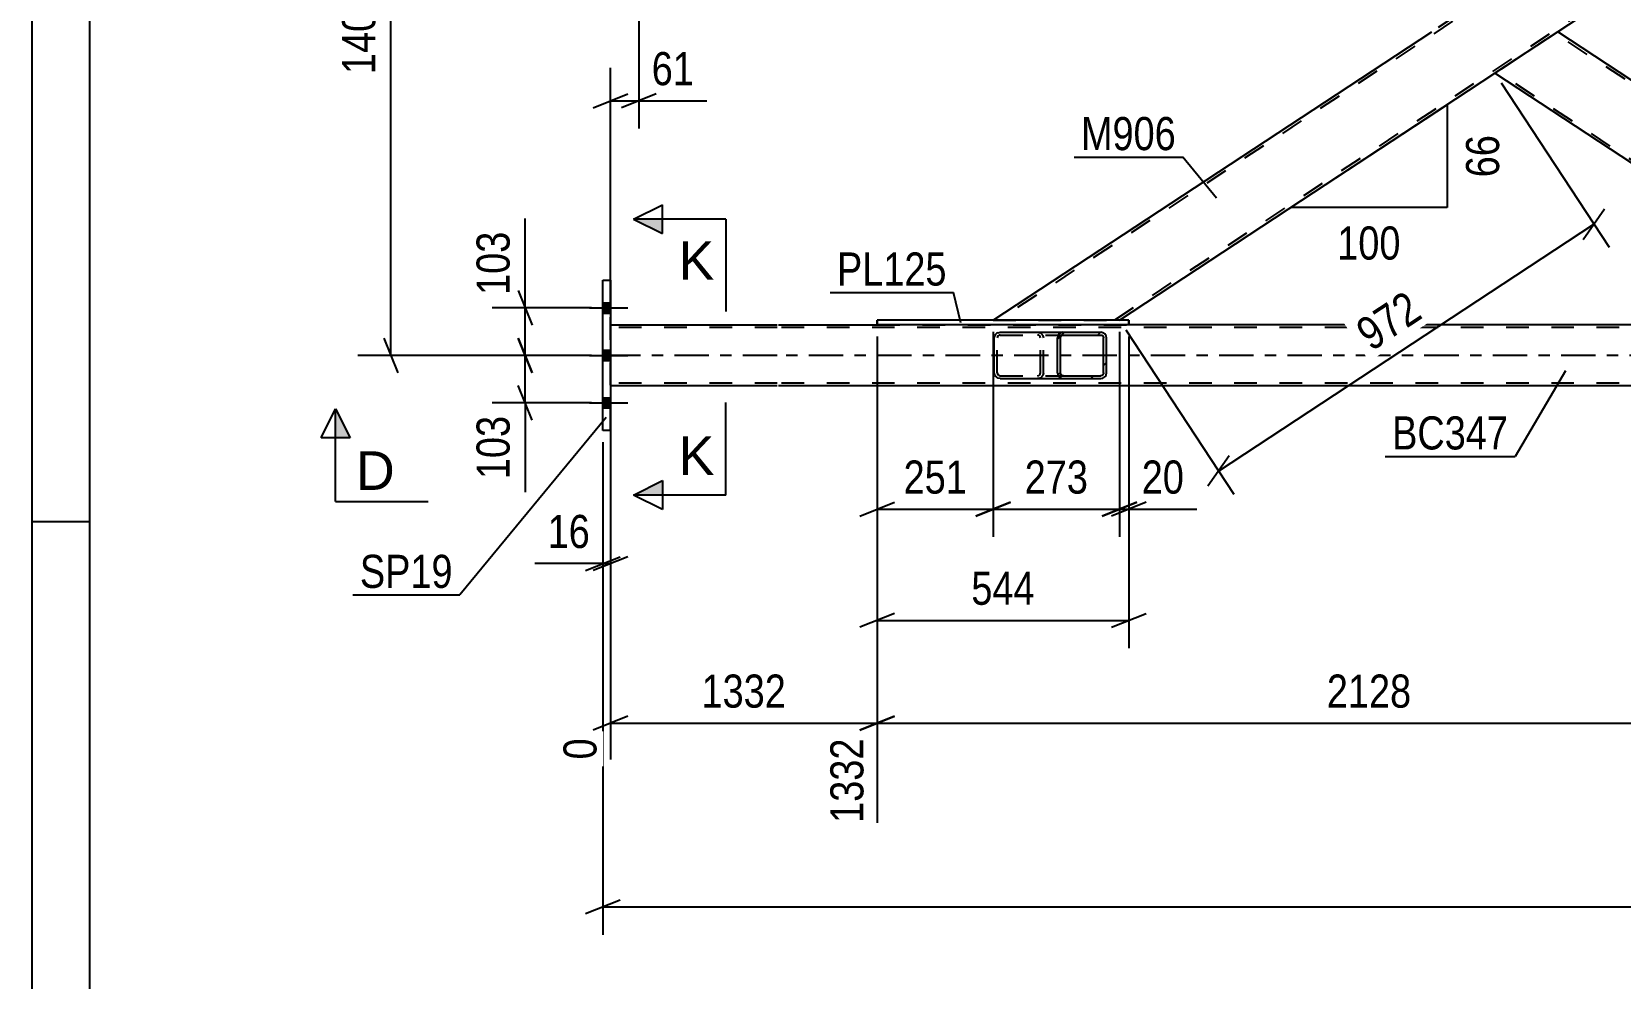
# Model space of a CAD drawing. Header units: millimetres. Extents: x -857 to 332, y -866 to -25.
# Drawn here: x -856.6 to -719.2, y -607.5 to -525.7 of the extents above; entities that cross this region are included whole.
import ezdxf

# ---------------------------------------------------------------- set-up
doc = ezdxf.new("R2010")
doc.units = ezdxf.units.MM
doc.linetypes.add('DXK_LINE_DOT2', pattern=[3.9198, 1.9599, -1.9599])
doc.linetypes.add('DXK_LINE_DOT3', pattern=[5.9187, 2.979, -0.9799, 0.9799, -0.9799])
doc.styles.add('Arial', font='ARIAL.TTF', dxfattribs={"height": 0.2})
doc.styles.add('Arial Narrow', font='ARIALN.TTF', dxfattribs={"height": 0.2})

# ---------------------------------------------------------------- blocks, each defined once
blk = doc.blocks.new('Unknown-570386455-1132')
at = {"color": 5, "linetype": 'Continuous'}
for p, q in [((-856.65, -25.05), (-856.65, -866.05)), ((-851.65, -30.05), (-851.65, -861.05)), ((-851.65, -568.05), (-856.65, -568.05))]:
    blk.add_line(p, q, dxfattribs=at)
blk = doc.blocks.new('Part-570386455-8836 - 8305')
at = {"color": 2, "linetype": 'Continuous'}
for p, q in [((-806.57, -551.01), (-792.12, -551.01)), ((-792.02, -551.01), (-783.47, -551.01)), ((-698.34, -551.01), (-761.71, -551.01)), ((-792.12, -556.29), (-806.57, -556.29)), ((-111.68, -556.29), (-792.02, -556.29))]:
    blk.add_line(p, q, dxfattribs=at)
at = {"color": 7, "linetype": 'DXK_LINE_DOT2'}
for p, q in [((-806.57, -551.01), (-806.57, -556.29)), ((-792.12, -551.25), (-806.57, -551.25)), ((-111.68, -551.25), (-792.02, -551.25)), ((-783.47, -551.01), (-761.71, -551.01)), ((-792.12, -556.05), (-806.57, -556.05)), ((-111.68, -556.05), (-792.02, -556.05))]:
    blk.add_line(p, q, dxfattribs=at)
at = {"color": 7, "linetype": 'DXK_LINE_DOT3'}
for p, q in [((-792.12, -553.65), (-806.57, -553.65)), ((-111.68, -553.65), (-792.02, -553.65))]:
    blk.add_line(p, q, dxfattribs=at)
blk = doc.blocks.new('Bolt-570386455-8536 - 8305')
at = {"linetype": 'Continuous'}
for points in [[(-807.21, -549.11), (-807.21, -549.99), (-806.57, -549.99), (-806.57, -549.11)], [(-807.21, -549.11), (-807.21, -549.99), (-806.57, -549.99), (-806.57, -549.11)], [(-807.21, -549.11), (-807.21, -549.99), (-806.57, -549.99), (-806.57, -549.11)], [(-807.21, -553.21), (-807.21, -554.09), (-806.57, -554.09), (-806.57, -553.21)], [(-807.21, -553.21), (-807.21, -554.09), (-806.57, -554.09), (-806.57, -553.21)], [(-807.21, -557.31), (-807.21, -558.19), (-806.57, -558.19), (-806.57, -557.31)], [(-807.21, -557.31), (-807.21, -558.19), (-806.57, -558.19), (-806.57, -557.31)], [(-807.21, -557.31), (-807.21, -558.19), (-806.57, -558.19), (-806.57, -557.31)]]:
    blk.add_hatch(color=1, dxfattribs=at).paths.add_polyline_path(points)
at = {"color": 1, "linetype": 'Continuous'}
for p, q in [((-808.37, -549.55), (-805.05, -549.55)), ((-808.37, -549.55), (-805.05, -549.55)), ((-808.37, -549.55), (-805.05, -549.55)), ((-807.21, -549.11), (-806.57, -549.11)), ((-807.21, -549.11), (-806.57, -549.11)), ((-807.21, -549.11), (-806.57, -549.11)), ((-807.21, -549.99), (-806.57, -549.99)), ((-807.21, -549.99), (-806.57, -549.99)), ((-807.21, -549.99), (-806.57, -549.99)), ((-808.37, -553.65), (-805.05, -553.65)), ((-808.37, -553.65), (-805.05, -553.65)), ((-807.21, -553.21), (-806.57, -553.21)), ((-807.21, -553.21), (-806.57, -553.21)), ((-807.21, -554.09), (-806.57, -554.09)), ((-807.21, -554.09), (-806.57, -554.09)), ((-808.37, -557.75), (-805.05, -557.75)), ((-808.37, -557.75), (-805.05, -557.75)), ((-808.37, -557.75), (-805.05, -557.75)), ((-807.21, -557.31), (-806.57, -557.31)), ((-807.21, -557.31), (-806.57, -557.31)), ((-807.21, -557.31), (-806.57, -557.31)), ((-807.21, -558.19), (-806.57, -558.19)), ((-807.21, -558.19), (-806.57, -558.19)), ((-807.21, -558.19), (-806.57, -558.19))]:
    blk.add_line(p, q, dxfattribs=at)
blk = doc.blocks.new('Part-570386455-8870 - 8305')
at = {"color": 2, "linetype": 'Continuous'}
for p, q in [((-807.21, -560.15), (-807.21, -547.15)), ((-807.21, -547.15), (-806.57, -547.15)), ((-806.57, -547.15), (-806.57, -547.15)), ((-806.57, -547.15), (-806.57, -560.15)), ((-806.57, -560.15), (-807.21, -560.15)), ((-806.57, -560.15), (-806.57, -560.15))]:
    blk.add_line(p, q, dxfattribs=at)
at = {"color": 7, "linetype": 'DXK_LINE_DOT2'}
for p, q in [((-807.21, -560.15), (-807.21, -547.15)), ((-806.57, -560.15), (-806.57, -547.15))]:
    blk.add_line(p, q, dxfattribs=at)
blk = doc.blocks.new('Part-570386455-8883 - 8305')
at = {"linetype": 'Continuous'}
h = blk.add_hatch(dxfattribs=at)
h.set_pattern_fill('', scale=0.7, style=0, pattern_type=0)
h.set_pattern_definition([(45, (-767.8395, -555.3532), (-1.57154, 1.57154), [])])
h.paths.add_polyline_path([(-767.88, -555.17), (-767.84, -555.35), (-767.73, -555.51), (-767.56, -555.61), (-767.37, -555.65), (-764.13, -555.65), (-763.94, -555.61), (-763.77, -555.51), (-763.66, -555.35), (-763.62, -555.17), (-763.62, -552.13), (-763.66, -551.95), (-763.77, -551.79), (-763.94, -551.69), (-764.13, -551.65), (-767.37, -551.65), (-767.56, -551.69), (-767.73, -551.79), (-767.84, -551.95), (-767.88, -552.13)])
h.paths.add_polyline_path([(-767.6, -552.04), (-767.55, -551.96), (-767.47, -551.91), (-767.37, -551.89), (-764.13, -551.89), (-764.03, -551.91), (-763.95, -551.96), (-763.9, -552.04), (-763.88, -552.13), (-763.88, -555.17), (-763.9, -555.26), (-763.95, -555.34), (-764.03, -555.39), (-764.13, -555.41), (-767.37, -555.41), (-767.47, -555.39), (-767.55, -555.34), (-767.6, -555.26), (-767.62, -555.17), (-767.62, -552.13)])
at = {"color": 2, "linetype": 'Continuous'}
for p, q in [((-773.34, -552.13), (-773.3, -551.95)), ((-773.34, -555.17), (-773.34, -552.13)), ((-773.03, -551.69), (-772.83, -551.65)), ((-772.83, -551.65), (-767.37, -551.65)), ((-767.84, -551.95), (-767.88, -552.13)), ((-767.88, -555.17), (-767.88, -552.13)), ((-767.62, -552.13), (-767.6, -552.04)), ((-767.62, -555.17), (-767.62, -552.13)), ((-767.6, -552.04), (-767.55, -551.96)), ((-767.37, -551.65), (-767.56, -551.69)), ((-767.55, -551.96), (-767.47, -551.91)), ((-767.47, -551.91), (-767.37, -551.89)), ((-767.37, -551.65), (-764.13, -551.65)), ((-767.37, -551.89), (-764.13, -551.89)), ((-763.94, -551.69), (-764.13, -551.65)), ((-764.13, -551.89), (-764.03, -551.91)), ((-764.03, -551.91), (-763.95, -551.96)), ((-763.95, -551.96), (-763.9, -552.04)), ((-763.9, -552.04), (-763.88, -552.13)), ((-763.88, -555.17), (-763.88, -552.13)), ((-763.62, -552.13), (-763.66, -551.95)), ((-763.62, -555.17), (-763.62, -552.13)), ((-773.3, -555.35), (-773.34, -555.17)), ((-767.88, -555.17), (-767.84, -555.35)), ((-767.6, -555.26), (-767.62, -555.17)), ((-767.55, -555.34), (-767.6, -555.26)), ((-767.47, -555.39), (-767.55, -555.34)), ((-767.37, -555.41), (-767.47, -555.39)), ((-767.37, -555.41), (-764.13, -555.41)), ((-764.03, -555.39), (-764.13, -555.41)), ((-763.95, -555.34), (-764.03, -555.39)), ((-763.9, -555.26), (-763.95, -555.34)), ((-763.88, -555.17), (-763.9, -555.26)), ((-763.66, -555.35), (-763.62, -555.17)), ((-772.83, -555.65), (-773.03, -555.61)), ((-772.83, -555.65), (-767.37, -555.65)), ((-767.56, -555.61), (-767.37, -555.65)), ((-767.37, -555.65), (-764.13, -555.65)), ((-764.13, -555.65), (-763.94, -555.61))]:
    blk.add_line(p, q, dxfattribs=at)
at = {"color": 7, "linetype": 'DXK_LINE_DOT2'}
for p, q in [((-773.07, -552.04), (-773.09, -552.13)), ((-773.09, -555.17), (-773.09, -552.13)), ((-773.01, -551.96), (-773.07, -552.04)), ((-772.93, -551.91), (-773.01, -551.96)), ((-772.83, -551.89), (-772.93, -551.91)), ((-772.83, -551.89), (-764.13, -551.89)), ((-769.6, -551.65), (-769.4, -551.69)), ((-769.5, -551.91), (-769.6, -551.89)), ((-769.42, -551.96), (-769.5, -551.91)), ((-769.36, -552.04), (-769.42, -551.96)), ((-769.34, -552.13), (-769.36, -552.04)), ((-769.34, -555.17), (-769.34, -552.13)), ((-769.13, -551.95), (-769.09, -552.13)), ((-769.09, -555.17), (-769.09, -552.13)), ((-767.37, -551.65), (-764.13, -551.65)), ((-773.09, -555.17), (-773.07, -555.26)), ((-773.07, -555.26), (-773.01, -555.34)), ((-773.01, -555.34), (-772.93, -555.39)), ((-772.93, -555.39), (-772.83, -555.41)), ((-772.83, -555.41), (-764.13, -555.41)), ((-769.6, -555.41), (-769.5, -555.39)), ((-769.5, -555.39), (-769.42, -555.34)), ((-769.42, -555.34), (-769.36, -555.26)), ((-769.36, -555.26), (-769.34, -555.17)), ((-769.09, -555.17), (-769.13, -555.35)), ((-769.4, -555.61), (-769.6, -555.65)), ((-767.37, -555.65), (-764.13, -555.65))]:
    blk.add_line(p, q, dxfattribs=at)
at = {"color": 2, "linetype": 'Continuous'}
for centre, start, end in [((-772.85, -552.15), 110.7583, 155.68), ((-767.39, -552.15), 110.7583, 155.6801), ((-764.11, -552.15), 24.32, 69.2417), ((-772.85, -555.15), 204.32, 249.2417), ((-767.39, -555.15), 204.32, 249.2417), ((-764.11, -555.15), 290.7583, 335.6801)]:
    blk.add_arc(centre, 0.496, start, end, dxfattribs=at)
at = {"color": 7, "linetype": 'DXK_LINE_DOT2'}
for centre, start, end in [((-769.58, -552.15), 24.32, 69.2417), ((-769.58, -555.15), 290.7583, 335.68)]:
    blk.add_arc(centre, 0.496, start, end, dxfattribs=at)
blk = doc.blocks.new('Part-570386455-8902 - 8305')
at = {"color": 7, "linetype": 'DXK_LINE_DOT2'}
for p, q in [((-697.65, -501.05), (-772.99, -550.61)), ((-689.28, -501.05), (-698.09, -501.05)), ((-689.28, -501.05), (-689.28, -501.87)), ((-689.28, -502.15), (-762.95, -550.61)), ((-689.28, -502.09), (-689.28, -502.44)), ((-689.28, -502.09), (-689.28, -502.15)), ((-730.02, -522.06), (-735.48, -525.65)), ((-724.57, -525.65), (-730.02, -529.24)), ((-773.43, -550.61), (-762.51, -550.61))]:
    blk.add_line(p, q, dxfattribs=at)
at = {"color": 2, "linetype": 'Continuous'}
for p, q in [((-698.09, -501.05), (-730.02, -522.06)), ((-689.28, -501.05), (-689.28, -501.87)), ((-689.28, -502.44), (-724.57, -525.65)), ((-689.28, -501.87), (-689.28, -502.44)), ((-773.43, -550.61), (-735.48, -525.65)), ((-762.51, -550.61), (-730.02, -529.24))]:
    blk.add_line(p, q, dxfattribs=at)
blk = doc.blocks.new('Part-570386455-8931 - 8305')
at = {"color": 2, "linetype": 'Continuous'}
for p, q in [((-761.71, -550.61), (-783.47, -550.61)), ((-783.47, -551.01), (-783.47, -550.61)), ((-761.71, -551.01), (-783.47, -551.01)), ((-761.71, -550.61), (-761.71, -551.01)), ((-761.71, -550.61), (-761.71, -550.61)), ((-761.71, -551.01), (-761.71, -551.01))]:
    blk.add_line(p, q, dxfattribs=at)
at = {"color": 7, "linetype": 'DXK_LINE_DOT2'}
for p, q in [((-783.47, -550.61), (-783.47, -551.01)), ((-761.71, -551.01), (-761.71, -550.61)), ((-761.71, -550.61), (-761.71, -550.61)), ((-761.71, -551.01), (-761.71, -551.01))]:
    blk.add_line(p, q, dxfattribs=at)
blk = doc.blocks.new('Part-570386455-8941 - 8305')
at = {"color": 2, "linetype": 'Continuous'}
for p, q in [((-724.57, -525.65), (-730.02, -529.24)), ((-689.28, -548.86), (-724.57, -525.65)), ((-697.54, -550.61), (-730.02, -529.24)), ((-689.28, -549.43), (-689.28, -548.86)), ((-689.28, -549.43), (-689.28, -550.61))]:
    blk.add_line(p, q, dxfattribs=at)
at = {"color": 7, "linetype": 'DXK_LINE_DOT2'}
for p, q in [((-689.28, -549.15), (-724.78, -525.79)), ((-729.81, -529.1), (-729.79, -529.09)), ((-697.1, -550.61), (-729.81, -529.1)), ((-689.28, -549.32), (-689.28, -549.43)), ((-689.28, -550.61), (-697.54, -550.61))]:
    blk.add_line(p, q, dxfattribs=at)
blk = doc.blocks.new('StraightDimension-570386455-36595 - 8305')
at = {"color": 7, "linetype": 'Continuous'}
for p, q in [((-773.43, -551.61), (-773.43, -569.36)), ((-762.51, -551.61), (-762.51, -569.36)), ((-774.93, -567.56), (-771.93, -566.36)), ((-761.01, -566.36), (-764.01, -567.56)), ((-773.43, -566.96), (-762.51, -566.96))]:
    blk.add_line(p, q, dxfattribs=at)
at = {"color": 0}
blk.add_wipeout([(-764.63, -566.21), (-764.63, -562.01), (-771.31, -562.01), (-771.31, -566.21)], dxfattribs=at)
at = {"color": 3, "style": 'Arial Narrow'}
blk.add_text('273', height=2.863, dxfattribs=at).set_placement((-770.71, -565.61))
blk = doc.blocks.new('StraightDimension-570386455-9573 - 8305')
at = {"color": 7, "linetype": 'Continuous'}
for p, q in [((-824.97, -499.15), (-826.17, -496.15)), ((-805.92, -497.65), (-828.42, -497.65)), ((-825.57, -553.65), (-825.57, -497.65)), ((-826.17, -552.15), (-824.97, -555.15)), ((-808.21, -553.65), (-828.42, -553.65))]:
    blk.add_line(p, q, dxfattribs=at)
at = {"color": 0}
blk.add_wipeout([(-826.32, -521.39), (-830.52, -521.39), (-830.52, -529.91), (-826.32, -529.91)], dxfattribs=at)
at = {"color": 3, "style": 'Arial Narrow'}
blk.add_text('1400', height=2.863, rotation=90.0002, dxfattribs=at).set_placement((-826.92, -529.31))
blk = doc.blocks.new('StraightDimension-570386455-9756 - 8305')
at = {"color": 7, "linetype": 'Continuous'}
for p, q in [((-804.12, -501.65), (-804.12, -534.02)), ((-806.57, -550.01), (-806.57, -528.77)), ((-808.07, -532.22), (-805.07, -531.02)), ((-806.57, -531.62), (-804.12, -531.62)), ((-802.62, -531.02), (-805.62, -532.22)), ((-804.12, -531.62), (-798.21, -531.62)), ((-804.12, -531.62), (-798.21, -531.62))]:
    blk.add_line(p, q, dxfattribs=at)
at = {"color": 0}
blk.add_wipeout([(-798.74, -530.87), (-798.74, -526.67), (-803.59, -526.67), (-803.59, -530.87)], dxfattribs=at)
at = {"color": 3, "style": 'Arial Narrow'}
blk.add_text('61', height=2.863, dxfattribs=at).set_placement((-802.99, -530.27))
blk = doc.blocks.new('StraightDimension-570386455-36596 - 8305')
at = {"color": 7, "linetype": 'Continuous'}
for p, q in [((-783.47, -552.01), (-783.47, -569.36)), ((-773.43, -551.61), (-773.43, -569.36)), ((-784.97, -567.56), (-781.97, -566.36)), ((-771.93, -566.36), (-774.93, -567.56)), ((-783.47, -566.96), (-773.43, -566.96))]:
    blk.add_line(p, q, dxfattribs=at)
at = {"color": 0}
blk.add_wipeout([(-775.11, -566.21), (-775.11, -562.01), (-781.79, -562.01), (-781.79, -566.21)], dxfattribs=at)
at = {"color": 3, "style": 'Arial Narrow'}
blk.add_text('251', height=2.863, dxfattribs=at).set_placement((-781.19, -565.61))
blk = doc.blocks.new('StraightDimension-570386455-9927 - 8305')
at = {"color": 7, "linetype": 'Continuous'}
for p, q in [((-813.94, -549.55), (-813.94, -541.82)), ((-813.94, -549.55), (-813.94, -541.82)), ((-814.54, -548.05), (-813.34, -551.05)), ((-808.21, -549.55), (-816.79, -549.55)), ((-813.94, -553.65), (-813.94, -549.55)), ((-813.34, -555.15), (-814.54, -552.15)), ((-808.21, -553.65), (-816.79, -553.65))]:
    blk.add_line(p, q, dxfattribs=at)
at = {"color": 0}
blk.add_wipeout([(-814.69, -542.34), (-818.89, -542.34), (-818.89, -549.02), (-814.69, -549.02)], dxfattribs=at)
at = {"color": 3, "style": 'Arial Narrow'}
blk.add_text('103', height=2.863, rotation=90.0002, dxfattribs=at).set_placement((-815.29, -548.42))
blk = doc.blocks.new('StraightDimension-570386455-8952 - 8305')
at = {"color": 7, "linetype": 'Continuous'}
for p, q in [((-807.21, -561.15), (-807.21, -603.78)), ((-805.71, -600.78), (-808.71, -601.98)), ((-807.21, -601.38), (-111.04, -601.38))]:
    blk.add_line(p, q, dxfattribs=at)
blk = doc.blocks.new('StraightDimension-570386455-8977 - 8305')
at = {"color": 7, "linetype": 'Continuous'}
for p, q in [((-783.47, -552.01), (-783.47, -578.98)), ((-761.71, -552.01), (-761.71, -578.98)), ((-781.97, -575.98), (-784.97, -577.18)), ((-763.21, -577.18), (-760.21, -575.98)), ((-783.47, -576.58), (-761.71, -576.58))]:
    blk.add_line(p, q, dxfattribs=at)
at = {"color": 0}
blk.add_wipeout([(-769.25, -575.83), (-769.25, -571.63), (-775.93, -571.63), (-775.93, -575.83)], dxfattribs=at)
at = {"color": 3, "style": 'Arial Narrow'}
blk.add_text('544', height=2.863, dxfattribs=at).set_placement((-775.33, -575.23))
blk = doc.blocks.new('StraightDimension-570386455-10126 - 8305')
at = {"color": 7, "linetype": 'Continuous'}
for p, q in [((-807.21, -561.15), (-807.21, -574.07)), ((-806.57, -561.15), (-806.57, -574.07)), ((-807.21, -571.67), (-813.12, -571.67)), ((-807.21, -571.67), (-813.12, -571.67)), ((-808.71, -572.27), (-805.71, -571.07)), ((-805.07, -571.07), (-808.07, -572.27)), ((-807.21, -571.67), (-806.57, -571.67))]:
    blk.add_line(p, q, dxfattribs=at)
at = {"color": 0}
blk.add_wipeout([(-807.74, -570.92), (-807.74, -566.72), (-812.6, -566.72), (-812.6, -570.92)], dxfattribs=at)
at = {"color": 3, "style": 'Arial Narrow'}
blk.add_text('16', height=2.863, dxfattribs=at).set_placement((-812, -570.32))
blk = doc.blocks.new('StraightDimension-570386455-9935 - 8305')
at = {"color": 7, "linetype": 'Continuous'}
for p, q in [((-814.54, -552.15), (-813.34, -555.15)), ((-808.21, -553.65), (-816.79, -553.65)), ((-813.94, -557.75), (-813.94, -553.65)), ((-813.34, -559.25), (-814.54, -556.25)), ((-808.21, -557.75), (-816.79, -557.75)), ((-813.94, -557.75), (-813.94, -565.48)), ((-813.94, -557.75), (-813.94, -565.48))]:
    blk.add_line(p, q, dxfattribs=at)
at = {"color": 0}
blk.add_wipeout([(-814.69, -558.27), (-818.89, -558.27), (-818.89, -564.96), (-814.69, -564.96)], dxfattribs=at)
at = {"color": 3, "style": 'Arial Narrow'}
blk.add_text('103', height=2.863, rotation=90.0002, dxfattribs=at).set_placement((-815.29, -564.36))
blk = doc.blocks.new('StraightDimension-570386455-20044 - 8305')
at = {"color": 7, "linetype": 'Continuous'}
for p, q in [((-783.47, -552.01), (-783.47, -594.1)), ((-698.34, -552.01), (-698.34, -594.1)), ((-781.97, -584.88), (-784.97, -586.08)), ((-783.47, -585.48), (-698.34, -585.48)), ((-699.84, -586.08), (-696.84, -584.88))]:
    blk.add_line(p, q, dxfattribs=at)
at = {"color": 0}
blk.add_wipeout([(-736.65, -584.73), (-736.65, -580.53), (-745.16, -580.53), (-745.16, -584.73)], dxfattribs=at)
at = {"color": 3, "style": 'Arial Narrow'}
blk.add_text('2128', height=2.863, dxfattribs=at).set_placement((-744.56, -584.13))
at = {"color": 0, "linetype": 'Continuous'}
blk.add_wipeout([(-698.94, -586.18), (-703.14, -586.18), (-703.14, -594.7), (-698.94, -594.7)], dxfattribs=at)
at = {"color": 3, "linetype": 'Continuous', "style": 'Arial Narrow'}
blk.add_text('3461', height=2.863, rotation=90.0002, dxfattribs=at).set_placement((-699.54, -594.1))
blk = doc.blocks.new('StraightDimension-570386455-20045 - 8305')
at = {"color": 7, "linetype": 'Continuous'}
for p, q in [((-783.47, -552.01), (-783.47, -594.1)), ((-806.57, -557.29), (-806.57, -588.61)), ((-805.07, -584.88), (-808.07, -586.08)), ((-806.57, -585.48), (-783.47, -585.48)), ((-784.97, -586.08), (-781.97, -584.88))]:
    blk.add_line(p, q, dxfattribs=at)
at = {"color": 0}
blk.add_wipeout([(-790.77, -584.73), (-790.77, -580.53), (-799.28, -580.53), (-799.28, -584.73)], dxfattribs=at)
at = {"color": 3, "style": 'Arial Narrow'}
blk.add_text('1332', height=2.863, dxfattribs=at).set_placement((-798.68, -584.13))
at = {"color": 0, "linetype": 'Continuous'}
for points in [[(-807.17, -586.18), (-811.37, -586.18), (-811.37, -589.21), (-807.17, -589.21)], [(-784.07, -586.18), (-788.27, -586.18), (-788.27, -594.7), (-784.07, -594.7)]]:
    blk.add_wipeout(points, dxfattribs=at)
at = {"color": 3, "linetype": 'Continuous', "style": 'Arial Narrow'}
for s, height, p in [('0', 2.86, (-807.77, -588.61)), ('1332', 2.863, (-784.67, -594.1))]:
    blk.add_text(s, height=height, rotation=90.0002, dxfattribs=at).set_placement(p)
blk = doc.blocks.new('StraightDimension-570386455-36594 - 8305')
at = {"color": 7, "linetype": 'Continuous'}
for p, q in [((-762.51, -551.61), (-762.51, -569.36)), ((-761.71, -552.01), (-761.71, -569.36)), ((-764.01, -567.56), (-761.01, -566.36)), ((-760.21, -566.36), (-763.21, -567.56)), ((-762.51, -566.96), (-761.71, -566.96)), ((-761.71, -566.96), (-755.8, -566.96)), ((-761.71, -566.96), (-755.8, -566.96))]:
    blk.add_line(p, q, dxfattribs=at)
at = {"color": 0}
blk.add_wipeout([(-756.33, -566.21), (-756.33, -562.01), (-761.18, -562.01), (-761.18, -566.21)], dxfattribs=at)
at = {"color": 3, "style": 'Arial Narrow'}
blk.add_text('20', height=2.863, dxfattribs=at).set_placement((-760.58, -565.61))
blk = doc.blocks.new('AngleDimension-570386455-39253 - 8305')
at = {"color": 7, "linetype": 'Continuous'}
for p, q in [((-734.15, -531.96), (-747.69, -540.86)), ((-734.15, -531.96), (-734.15, -540.86)), ((-748.15, -541.17), (-747.69, -540.86)), ((-734.15, -540.86), (-747.69, -540.86))]:
    blk.add_line(p, q, dxfattribs=at)
at = {"color": 0}
for points in [[(-729.05, -533.98), (-733.25, -533.98), (-733.25, -538.84), (-729.05, -538.84)], [(-737.58, -545.96), (-737.58, -541.76), (-744.26, -541.76), (-744.26, -545.96)]]:
    blk.add_wipeout(points, dxfattribs=at)
at = {"color": 3, "style": 'Arial Narrow'}
blk.add_text('66', height=2.863, rotation=90.0002, dxfattribs=at).set_placement((-729.65, -538.24))
blk.add_text('100', height=2.863, dxfattribs=at).set_placement((-743.66, -545.36))
blk = doc.blocks.new('StraightDimension-570386455-39700 - 8305')
at = {"color": 7, "linetype": 'Continuous'}
for p, q in [((-729.47, -530.08), (-720.12, -544.29)), ((-722.37, -543.61), (-720.52, -540.96)), ((-753.93, -563.66), (-721.44, -542.29)), ((-761.96, -551.44), (-752.61, -565.66)), ((-753, -562.33), (-754.85, -564.98))]:
    blk.add_line(p, q, dxfattribs=at)
at = {"color": 0}
blk.add_wipeout([(-735.3, -550.51), (-737.61, -547), (-743.2, -550.67), (-740.89, -554.18)], dxfattribs=at)
at = {"color": 3, "style": 'Arial Narrow'}
blk.add_text('972', height=2.863, rotation=33.3347, dxfattribs=at).set_placement((-740.72, -553.35))
blk = doc.blocks.new('Mark-570386455-8832 - 8305')
at = {"color": 0}
blk.add_wipeout([(-728.86, -561.79), (-728.86, -558.79), (-738.91, -558.79), (-738.91, -561.79)], dxfattribs=at)
blk.add_wipeout([(-728.86, -561.79), (-728.86, -558.79), (-738.91, -558.79), (-738.91, -561.79)], dxfattribs=at)
at = {"color": 30, "linetype": 'Continuous'}
for p in [(-723.89, -555), (-739.51, -562.39)]:
    blk.add_line(p, (-728.26, -562.39), dxfattribs=at)
at = {"color": 3, "style": 'Arial Narrow'}
blk.add_text('BC347', height=2.863, dxfattribs=at).set_placement((-738.91, -561.79))
blk = doc.blocks.new('SectionMark-570386455-10408 - 8305')
at = {"linetype": 'Continuous'}
for points in [[(-802.07, -541.86), (-802.07, -543.11), (-804.57, -541.86)], [(-802.07, -564.49), (-802.07, -565.74), (-804.57, -565.74)]]:
    blk.add_hatch(color=6, dxfattribs=at).paths.add_polyline_path(points)
at = {"color": 6, "linetype": 'Continuous'}
for p, q in [((-804.57, -541.86), (-802.07, -540.61)), ((-802.07, -543.11), (-802.07, -540.61)), ((-796.57, -541.86), (-804.57, -541.86)), ((-804.57, -541.86), (-802.07, -543.11)), ((-796.57, -541.86), (-796.57, -549.86)), ((-796.57, -565.74), (-796.57, -557.74)), ((-804.57, -565.74), (-802.07, -564.49)), ((-802.07, -564.49), (-802.07, -566.99)), ((-796.57, -565.74), (-804.57, -565.74)), ((-802.07, -566.99), (-804.57, -565.74))]:
    blk.add_line(p, q, dxfattribs=at)
at = {"color": 0, "linetype": 'Continuous'}
for points in [[(-797.57, -547.11), (-797.57, -543.61), (-800.68, -543.61), (-800.68, -547.11)], [(-797.57, -563.99), (-797.57, -560.49), (-800.68, -560.49), (-800.68, -563.99)]]:
    blk.add_wipeout(points, dxfattribs=at)
at = {"color": 3, "linetype": 'Continuous', "style": 'Arial'}
for p in [(-800.68, -547.11), (-800.68, -563.99)]:
    blk.add_text('K', height=3.34, dxfattribs=at).set_placement(p)
blk = doc.blocks.new('Mark-570386455-8866 - 8305')
at = {"color": 0}
blk.add_wipeout([(-820.21, -573.77), (-820.21, -570.77), (-828.25, -570.77), (-828.25, -573.77)], dxfattribs=at)
blk.add_wipeout([(-820.21, -573.77), (-820.21, -570.77), (-828.25, -570.77), (-828.25, -573.77)], dxfattribs=at)
at = {"color": 30, "linetype": 'Continuous'}
for p in [(-806.92, -559.02), (-828.85, -574.37)]:
    blk.add_line(p, (-819.61, -574.37), dxfattribs=at)
at = {"color": 3, "style": 'Arial Narrow'}
blk.add_text('SP19', height=2.863, dxfattribs=at).set_placement((-828.25, -573.77))
blk = doc.blocks.new('Mark-570386455-8898 - 8305')
at = {"color": 0}
blk.add_wipeout([(-757.61, -535.89), (-757.61, -532.89), (-765.84, -532.89), (-765.84, -535.89)], dxfattribs=at)
blk.add_wipeout([(-757.61, -535.89), (-757.61, -532.89), (-765.84, -532.89), (-765.84, -535.89)], dxfattribs=at)
at = {"color": 30, "linetype": 'Continuous'}
for p in [(-766.44, -536.49), (-754.11, -540.06)]:
    blk.add_line(p, (-757.01, -536.49), dxfattribs=at)
at = {"color": 3, "style": 'Arial Narrow'}
blk.add_text('M906', height=2.863, dxfattribs=at).set_placement((-765.84, -535.89))
blk = doc.blocks.new('Mark-570386455-8927 - 8305')
at = {"color": 0}
blk.add_wipeout([(-777.46, -547.61), (-777.46, -544.61), (-786.96, -544.61), (-786.96, -547.61)], dxfattribs=at)
blk.add_wipeout([(-777.46, -547.61), (-777.46, -544.61), (-786.96, -544.61), (-786.96, -547.61)], dxfattribs=at)
at = {"color": 30, "linetype": 'Continuous'}
for p in [(-787.56, -548.21), (-776.23, -550.83)]:
    blk.add_line(p, (-776.86, -548.21), dxfattribs=at)
at = {"color": 3, "style": 'Arial Narrow'}
blk.add_text('PL125', height=2.863, dxfattribs=at).set_placement((-786.96, -547.61))
blk = doc.blocks.new('SectionMark-570386455-10412 - 8305')
at = {"linetype": 'Continuous'}
blk.add_hatch(color=6, dxfattribs=at).paths.add_polyline_path([(-829.1, -560.79), (-830.35, -560.79), (-830.35, -558.29)])
at = {"color": 6, "linetype": 'Continuous'}
for p, q in [((-831.6, -560.79), (-830.35, -558.29)), ((-830.35, -566.29), (-830.35, -558.29)), ((-830.35, -558.29), (-829.1, -560.79)), ((-829.1, -560.79), (-831.6, -560.79)), ((-830.35, -566.29), (-822.35, -566.29))]:
    blk.add_line(p, q, dxfattribs=at)
at = {"color": 0, "linetype": 'Continuous'}
blk.add_wipeout([(-825.23, -565.29), (-825.23, -561.79), (-828.6, -561.79), (-828.6, -565.29)], dxfattribs=at)
at = {"color": 3, "linetype": 'Continuous', "style": 'Arial'}
blk.add_text('D', height=3.34, dxfattribs=at).set_placement((-828.6, -565.29))

msp = doc.modelspace()

# ---------------------------------------------------------------- block references
for name in ['Unknown-570386455-1132', 'Part-570386455-8902 - 8305', 'Part-570386455-8941 - 8305', 'Part-570386455-8870 - 8305', 'Bolt-570386455-8536 - 8305', 'Part-570386455-8836 - 8305', 'Part-570386455-8931 - 8305', 'Part-570386455-8883 - 8305']:
    msp.add_blockref(name, (0, 0))

# ---------------------------------------------------------------- next in the draw order: block references
for name in ['StraightDimension-570386455-9573 - 8305', 'AngleDimension-570386455-39253 - 8305', 'Mark-570386455-8927 - 8305', 'StraightDimension-570386455-36595 - 8305']:
    msp.add_blockref(name, (0, 0))

# ---------------------------------------------------------------- next in the draw order: block references
for name in ['StraightDimension-570386455-9756 - 8305', 'StraightDimension-570386455-36596 - 8305']:
    msp.add_blockref(name, (0, 0))

# ---------------------------------------------------------------- next in the draw order: block references
for name in ['StraightDimension-570386455-9927 - 8305', 'StraightDimension-570386455-8952 - 8305']:
    msp.add_blockref(name, (0, 0))

# ---------------------------------------------------------------- next in the draw order: block references
for name in ['StraightDimension-570386455-8977 - 8305', 'StraightDimension-570386455-10126 - 8305']:
    msp.add_blockref(name, (0, 0))

# ---------------------------------------------------------------- next in the draw order: block references
for name in ['StraightDimension-570386455-9935 - 8305', 'StraightDimension-570386455-20044 - 8305']:
    msp.add_blockref(name, (0, 0))

# ---------------------------------------------------------------- next in the draw order: block references
for name in ['StraightDimension-570386455-20045 - 8305', 'StraightDimension-570386455-36594 - 8305']:
    msp.add_blockref(name, (0, 0))

# ---------------------------------------------------------------- next in the draw order: block references
for name in ['StraightDimension-570386455-39700 - 8305', 'SectionMark-570386455-10408 - 8305', 'Mark-570386455-8866 - 8305']:
    msp.add_blockref(name, (0, 0))

# ---------------------------------------------------------------- next in the draw order: block references
for name in ['Mark-570386455-8898 - 8305', 'Mark-570386455-8832 - 8305']:
    msp.add_blockref(name, (0, 0))

# ---------------------------------------------------------------- next in the draw order: block references
msp.add_blockref('SectionMark-570386455-10412 - 8305', (0, 0))

doc.saveas('drawing.dxf')
